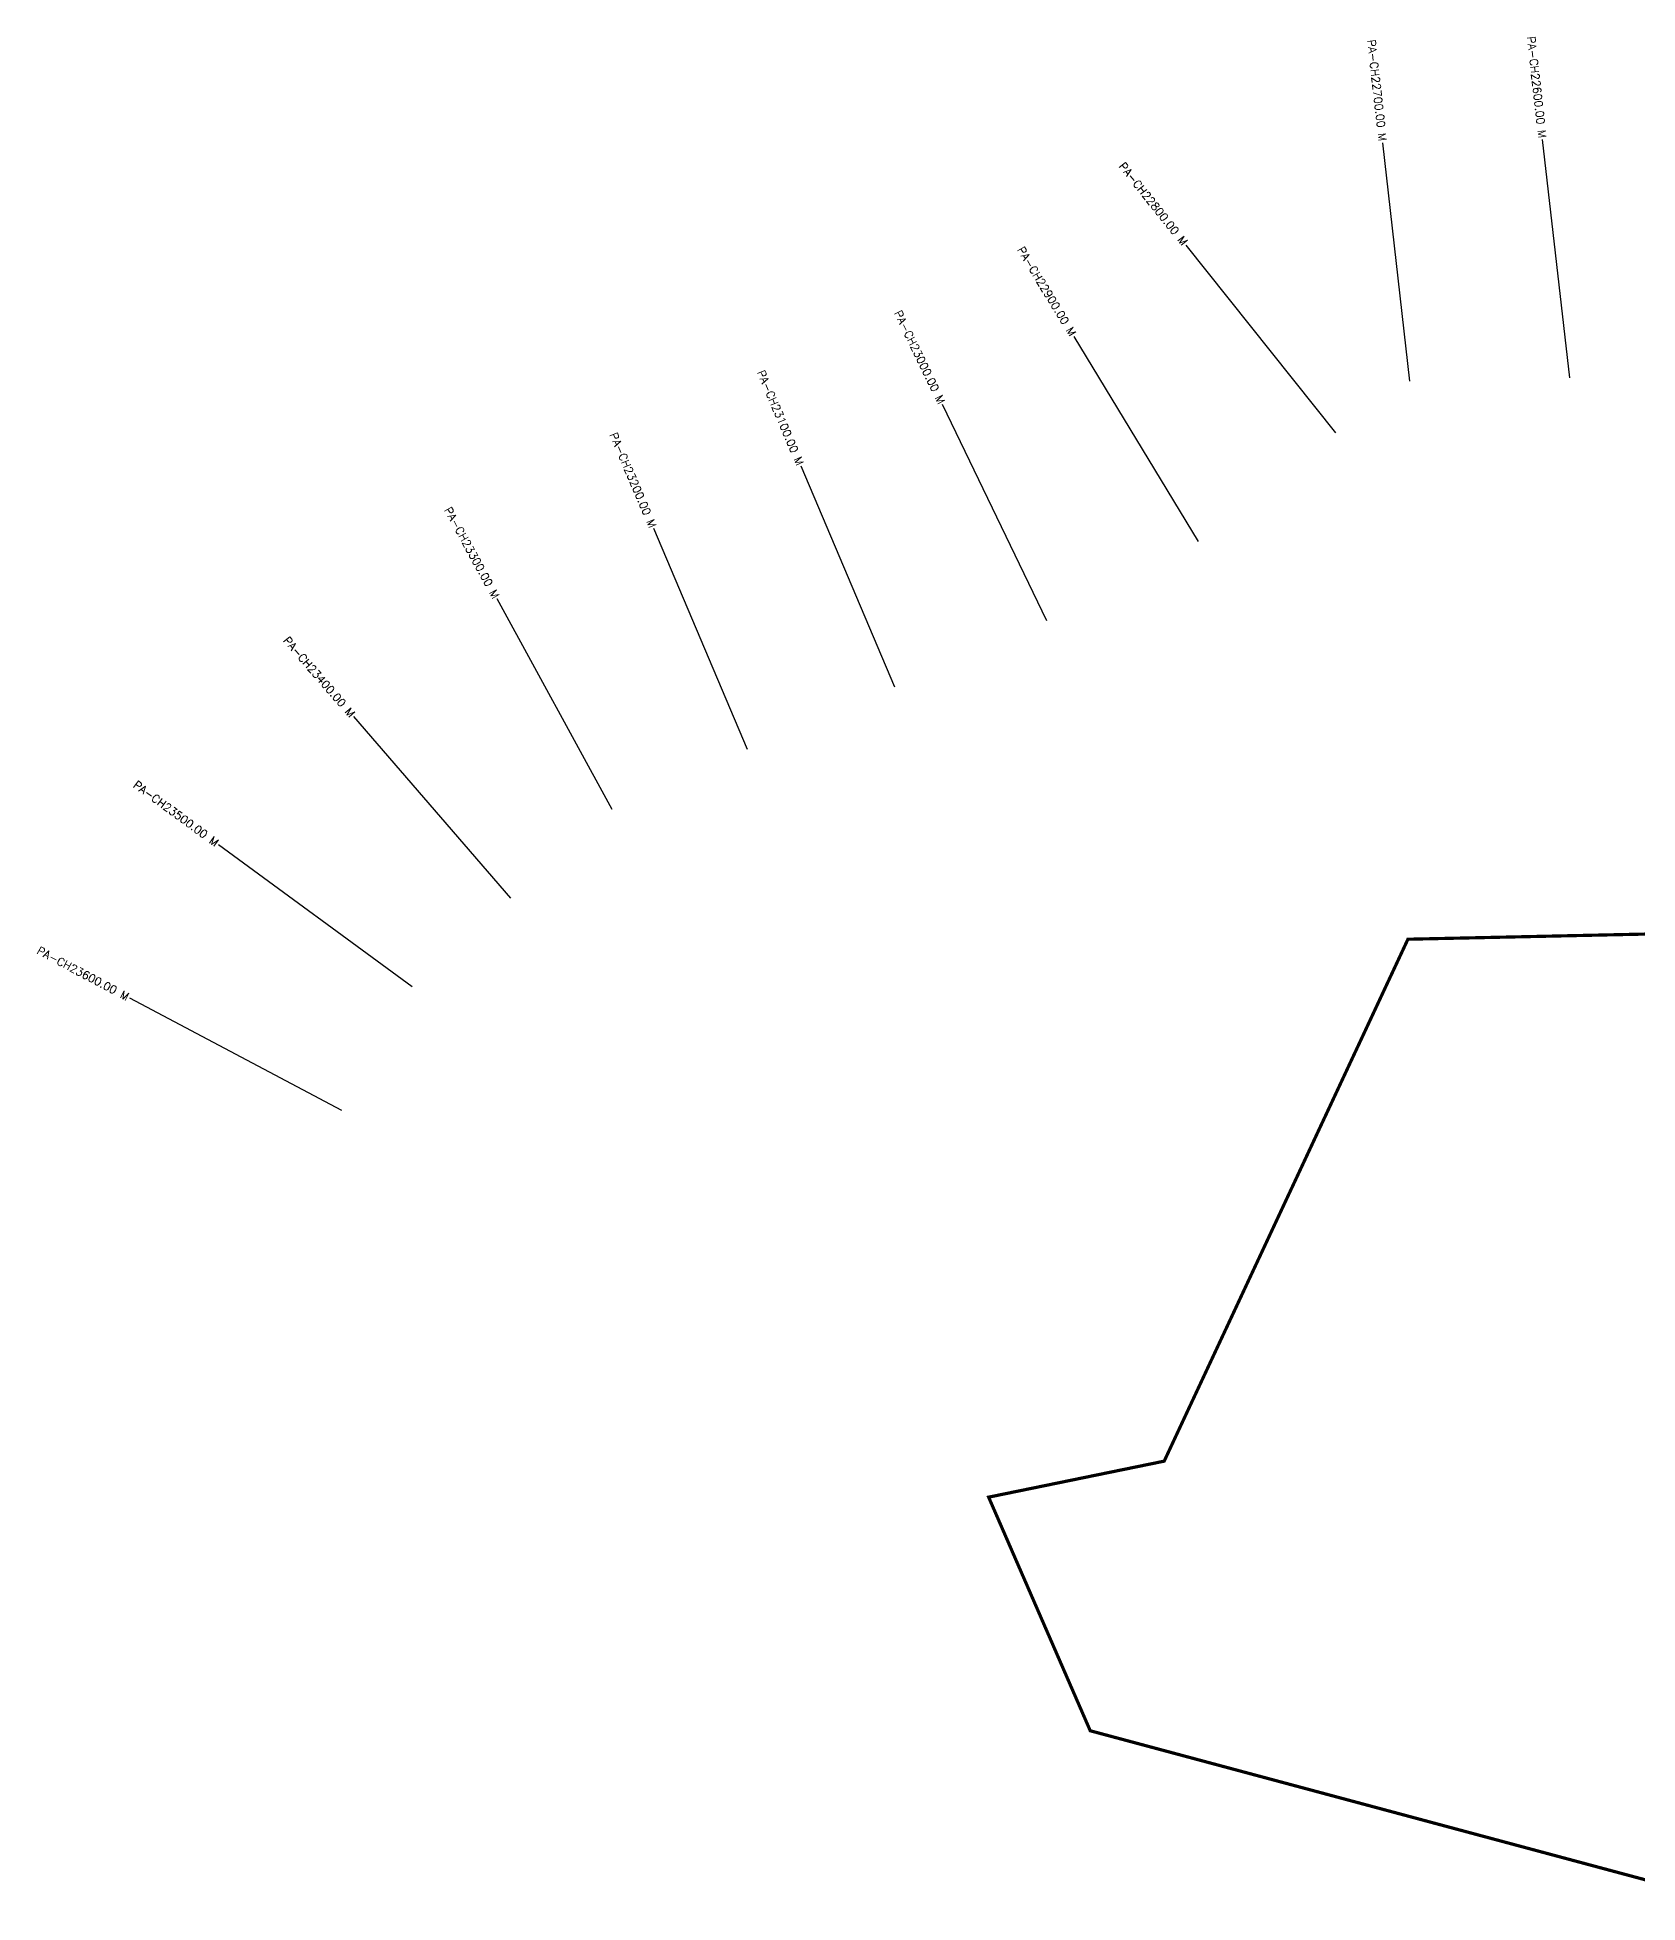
# Model space of a CAD drawing. Header units: metres. Extents: x 257943 to 260570, y 2207653 to 2209781.
# Drawn here: x 257943 to 258943, y 2207746 to 2208912 of the extents above; entities that cross this region are included whole.
import ezdxf
from ezdxf.enums import TextEntityAlignment as Align

# ---------------------------------------------------------------- set-up
doc = ezdxf.new("R2010")
doc.units = ezdxf.units.M
doc.layers.add('CS', color=134, linetype='Continuous')
doc.layers.add('CSMark', color=6, linetype='Continuous')
doc.styles.get("Standard").update_dxf_attribs({"font": 'simplex.shx'})

msp = doc.modelspace()

# ---------------------------------------------------------------- linework, layer by layer
at = {"color": 6, "const_width": 2, "flags": 128}
msp.add_lwpolyline([(258997.5, 2207746.8), (258601, 2207853.3), (258537.5, 2207999.3), (258647.2, 2208021.8), (258799.5, 2208348), (259218.9, 2208357.1)], dxfattribs=at)
at = {"layer": 'CS'}
for p, q in [((258800.7, 2208696.8), (258783.9, 2208845.8)), ((258900.6, 2208698.8), (258883.7, 2208847.8)), ((258754.4, 2208664.5), (258660.9, 2208781.8)), ((258668.7, 2208596.5), (258591, 2208724.7)), ((258573.8, 2208546.9), (258508.7, 2208682.1)), ((258478.8, 2208505.5), (258420.3, 2208643.6)), ((258386.8, 2208466.5), (258328.2, 2208604.6)), ((258302.2, 2208429), (258230.4, 2208560.7)), ((258238.9, 2208373.7), (258140.8, 2208487.1)), ((258177.2, 2208318.3), (258056.3, 2208407.1)), ((258133.4, 2208241), (258000.8, 2208311.1))]:
    msp.add_line(p, q, dxfattribs=at)

# ---------------------------------------------------------------- texts
at = {"layer": 'CSMark'}
for s, rotation, p in [('PA-CH22600.00 M', 276.4651, (258883.6, 2208848.8)), ('PA-CH22700.00 M', 276.46, (258783.8, 2208846.8)), ('PA-CH22800.00 M', 308.5468, (258660.3, 2208782.6)), ('PA-CH22900.00 M', 301.2345, (258590.4, 2208725.6)), ('PA-CH23000.00 M', 295.6903, (258508.3, 2208683)), ('PA-CH23100.00 M', 292.9492, (258419.9, 2208644.5)), ('PA-CH23200.00 M', 292.9838, (258327.8, 2208605.5)), ('PA-CH23300.00 M', 298.5934, (258229.9, 2208561.5)), ('PA-CH23400.00 M', 310.8858, (258140.1, 2208487.8)), ('PA-CH23500.00 M', 323.7021, (258055.5, 2208407.6)), ('PA-CH23600.00 M', 332.1187, (257999.9, 2208311.6))]:
    msp.add_text(s, height=5, rotation=rotation, dxfattribs=at).set_placement(p, align=Align.MIDDLE_RIGHT)

doc.saveas('drawing.dxf')
